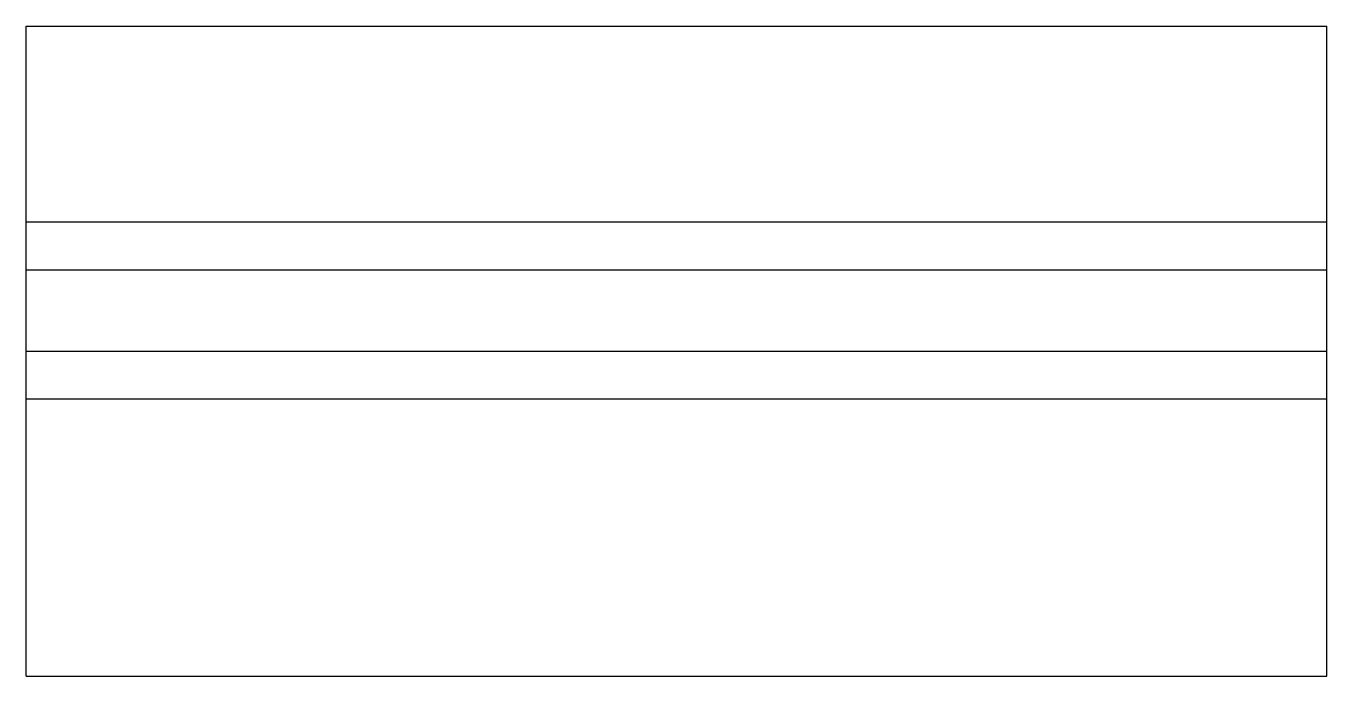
# Model space of a CAD drawing. Header units: millimetres. Extents: x -40 to 40, y -20 to 20.
import ezdxf

# ---------------------------------------------------------------- set-up
doc = ezdxf.new("R2010")
doc.units = ezdxf.units.MM

msp = doc.modelspace()

# ---------------------------------------------------------------- linework, layer by layer
for p, q in [((-40, 20), (40, 20)), ((-40, -20), (-40, 20)), ((40, -20), (40, 20)), ((-40, -20), (40, -20))]:
    msp.add_line(p, q)
at = {"layer": 'BEND'}
for p, q in [((-40, 7.953097), (40, 7.953097)), ((-40, 5), (40, 5)), ((-40, 0), (40, 0)), ((-40, -2.953097), (40, -2.953097))]:
    msp.add_line(p, q, dxfattribs=at)

doc.saveas('drawing.dxf')
